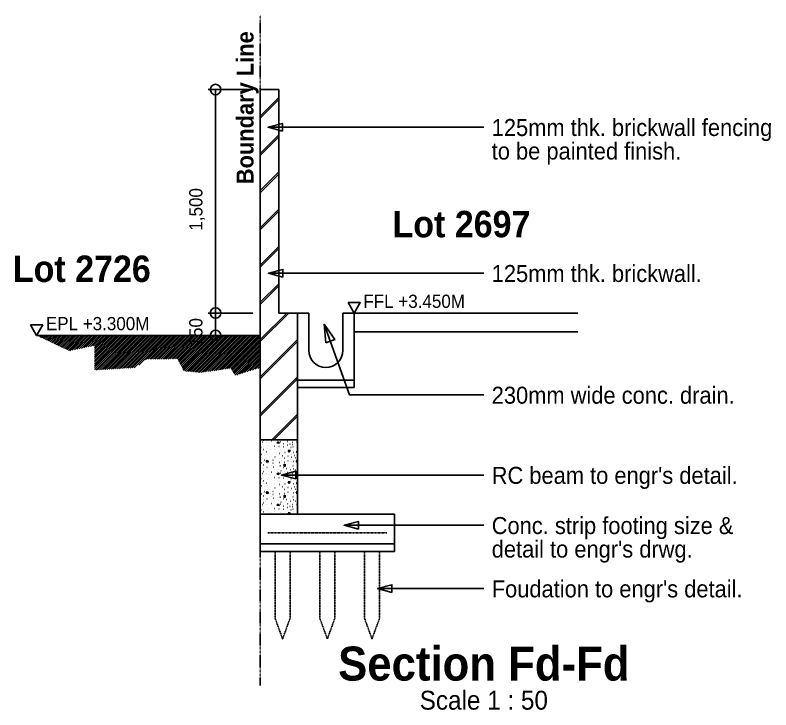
# Model space of a CAD drawing. Header units: inches. Extents: x 3562 to 70198, y -55726 to -1193.
# Drawn here: x 41911 to 52052, y -30028 to -20700 of the extents above; entities that cross this region are included whole.
import ezdxf

# ---------------------------------------------------------------- set-up
doc = ezdxf.new("R2010")
doc.units = ezdxf.units.IN
doc.header["$MEASUREMENT"] = 0
for name, pattern in [('PC_DASH_1', [0.125, 0.055556, -0.069444]), ('PC_DASH_2', [0.638889, 0.277778, -0.083333, 0.055556, -0.083333, 0.055556, -0.083333]), ('PC_DASH_4', [0.069444, 0.027778, -0.041667])]:
    doc.linetypes.add(name, pattern=pattern)
doc.layers.add('Fencing Detail', color=7, linetype='Continuous')

# ---------------------------------------------------------------- blocks, each defined once
blk = doc.blocks.new('PD_912875')
at = {"layer": 'Fencing Detail', "color": 7}
blk.add_line((46325, -27550), (48200, -27550), dxfattribs=at)
blk.add_lwpolyline([(46518, -27602), (46325, -27550), (46518, -27498), (46518, -27602)], dxfattribs=at)
at = {"layer": 'Fencing Detail', "color": 7, "insert": (48306, -27439), "char_height": 228.2, "width": 3527.78, "attachment_point": 1}
blk.add_mtext("\\pxsm0.83;\\fHelvetica|b0|i0|c0|p228.2031;\\W0.92;Conc. strip footing size &\\Pdetail to engr's drwg.", dxfattribs=at)
blk = doc.blocks.new('PD_912876')
at = {"layer": 'Fencing Detail', "color": 7}
blk.add_line((46775, -28400), (48200, -28400), dxfattribs=at)
blk.add_lwpolyline([(46968, -28452), (46775, -28400), (46968, -28348), (46968, -28452)], dxfattribs=at)
at = {"layer": 'Fencing Detail', "color": 7, "insert": (48306, -28289), "char_height": 228.2, "width": 3633.61, "attachment_point": 1}
blk.add_mtext("\\pxsm0.83;\\fHelvetica|b0|i0|c0|p228.2031;\\W0.92;Foudation to engr's detail.", dxfattribs=at)
blk = doc.blocks.new('PD_912878')
at = {"layer": 'Fencing Detail', "color": 7}
for p, q in [((45229, -26435), (45227, -26435)), ((45236, -26466), (45234, -26466)), ((45247, -26408), (45245, -26408)), ((45289, -26432), (45287, -26432)), ((45355, -26417), (45353, -26417)), ((45443, -26428), (45421, -26444)), ((45454, -26448), (45421, -26441)), ((45428, -26415), (45426, -26415)), ((45454, -26450), (45443, -26428)), ((45470, -26430), (45468, -26430)), ((45516, -26454), (45514, -26454)), ((45527, -26406), (45525, -26406)), ((45569, -26424), (45567, -26424)), ((45600, -26459), (45598, -26459)), ((45631, -26435), (45628, -26435)), ((45637, -26466), (45635, -26466)), ((45648, -26408), (45646, -26408)), ((45690, -26432), (45688, -26432)), ((45212, -26505), (45210, -26505)), ((45232, -26547), (45229, -26547)), ((45240, -26494), (45238, -26494)), ((45247, -26532), (45245, -26532)), ((45285, -26565), (45280, -26565)), ((45302, -26512), (45300, -26512)), ((45311, -26483), (45309, -26483)), ((45344, -26538), (45342, -26538)), ((45390, -26488), (45388, -26488)), ((45393, -26532), (45390, -26532)), ((45452, -26492), (45450, -26492)), ((45474, -26536), (45472, -26536)), ((45512, -26496), (45509, -26496)), ((45565, -26474), (45562, -26474)), ((45600, -26543), (45573, -26545)), ((45589, -26569), (45573, -26545)), ((45589, -26569), (45600, -26543)), ((45613, -26505), (45611, -26505)), ((45633, -26547), (45631, -26547)), ((45642, -26494), (45639, -26494)), ((45648, -26532), (45646, -26532)), ((45686, -26565), (45681, -26565)), ((45210, -26668), (45207, -26668)), ((45216, -26600), (45214, -26600)), ((45218, -26637), (45216, -26637)), ((45245, -26574), (45243, -26574)), ((45262, -26613), (45260, -26613)), ((45269, -26646), (45271, -26644)), ((45304, -26598), (45302, -26598)), ((45320, -26644), (45318, -26644)), ((45388, -26578), (45386, -26578)), ((45399, -26629), (45397, -26629)), ((45452, -26655), (45454, -26653)), ((45461, -26585), (45459, -26585)), ((45501, -26615), (45496, -26615)), ((45525, -26649), (45523, -26649)), ((45534, -26574), (45531, -26574)), ((45573, -26622), (45571, -26622)), ((45611, -26668), (45609, -26668)), ((45617, -26600), (45615, -26600)), ((45620, -26637), (45617, -26637)), ((45646, -26574), (45644, -26574)), ((45664, -26613), (45662, -26613)), ((45670, -26646), (45673, -26644)), ((45216, -26710), (45214, -26710)), ((45240, -26750), (45238, -26750)), ((45243, -26737), (45240, -26737)), ((45245, -26695), (45243, -26695)), ((45256, -26677), (45254, -26677)), ((45280, -26699), (45293, -26675)), ((45309, -26701), (45280, -26699)), ((45309, -26702), (45293, -26675)), ((45302, -26717), (45300, -26717)), ((45357, -26748), (45355, -26748)), ((45373, -26675), (45371, -26675)), ((45373, -26717), (45371, -26717)), ((45382, -26768), (45379, -26768)), ((45437, -26757), (45434, -26757)), ((45461, -26708), (45459, -26708)), ((45470, -26752), (45465, -26752)), ((45487, -26684), (45485, -26684)), ((45534, -26728), (45512, -26743)), ((45534, -26759), (45512, -26743)), ((45525, -26704), (45523, -26704)), ((45534, -26759), (45534, -26728)), ((45567, -26737), (45565, -26737)), ((45573, -26686), (45571, -26686)), ((45593, -26768), (45591, -26768)), ((45617, -26710), (45615, -26710)), ((45642, -26750), (45639, -26750)), ((45644, -26737), (45642, -26737)), ((45646, -26695), (45644, -26695)), ((45657, -26677), (45655, -26677)), ((45681, -26699), (45695, -26675)), ((45700, -26701), (45681, -26699)), ((45700, -26684), (45695, -26675)), ((45203, -26807), (45201, -26807)), ((45229, -26854), (45227, -26854)), ((45245, -26790), (45243, -26790)), ((45247, -26827), (45245, -26827)), ((45276, -26807), (45273, -26807)), ((45289, -26851), (45287, -26851)), ((45291, -26774), (45289, -26774)), ((45353, -26792), (45351, -26792)), ((45355, -26836), (45353, -26836)), ((45393, -26796), (45390, -26796)), ((45443, -26847), (45421, -26862)), ((45454, -26867), (45421, -26860)), ((45428, -26834), (45426, -26834)), ((45441, -26794), (45439, -26794)), ((45454, -26869), (45443, -26847)), ((45470, -26849), (45468, -26849)), ((45479, -26818), (45476, -26818)), ((45512, -26774), (45507, -26774)), ((45527, -26825), (45525, -26825)), ((45551, -26785), (45549, -26785)), ((45569, -26843), (45567, -26843)), ((45604, -26807), (45602, -26807)), ((45631, -26854), (45628, -26854)), ((45646, -26790), (45644, -26790)), ((45648, -26827), (45646, -26827)), ((45677, -26807), (45675, -26807)), ((45690, -26851), (45688, -26851)), ((45692, -26774), (45690, -26774)), ((45212, -26924), (45210, -26924)), ((45232, -26966), (45229, -26966)), ((45236, -26884), (45234, -26884)), ((45240, -26913), (45238, -26913)), ((45247, -26951), (45245, -26951)), ((45302, -26931), (45300, -26931)), ((45311, -26902), (45309, -26902)), ((45344, -26957), (45342, -26957)), ((45390, -26906), (45388, -26906)), ((45393, -26951), (45390, -26951)), ((45452, -26911), (45450, -26911)), ((45474, -26955), (45472, -26955)), ((45512, -26915), (45509, -26915)), ((45516, -26873), (45514, -26873)), ((45565, -26893), (45562, -26893)), ((45600, -26962), (45573, -26964)), ((45589, -26988), (45573, -26964)), ((45589, -26988), (45600, -26962)), ((45600, -26878), (45598, -26878)), ((45613, -26924), (45611, -26924)), ((45633, -26966), (45631, -26966)), ((45637, -26884), (45635, -26884)), ((45642, -26913), (45639, -26913)), ((45648, -26951), (45646, -26951)), ((45216, -27019), (45214, -27019)), ((45218, -27056), (45216, -27056)), ((45245, -26992), (45243, -26992)), ((45262, -27032), (45260, -27032)), ((45269, -27065), (45271, -27063)), ((45285, -26984), (45280, -26984)), ((45304, -27017), (45302, -27017)), ((45320, -27063), (45318, -27063)), ((45388, -26997), (45386, -26997)), ((45399, -27048), (45397, -27048)), ((45452, -27074), (45454, -27072)), ((45461, -27003), (45459, -27003)), ((45501, -27034), (45496, -27034)), ((45525, -27067), (45523, -27067)), ((45534, -26992), (45531, -26992)), ((45573, -27041), (45571, -27041)), ((45617, -27019), (45615, -27019)), ((45620, -27056), (45617, -27056)), ((45646, -26992), (45644, -26992)), ((45664, -27032), (45662, -27032)), ((45670, -27065), (45673, -27063)), ((45686, -26984), (45681, -26984)), ((45210, -27087), (45207, -27087)), ((45216, -27129), (45214, -27129)), ((45240, -27169), (45238, -27169)), ((45243, -27156), (45240, -27156)), ((45245, -27114), (45243, -27114)), ((45256, -27096), (45254, -27096)), ((45280, -27118), (45293, -27094)), ((45309, -27120), (45280, -27118)), ((45309, -27121), (45293, -27094)), ((45302, -27136), (45300, -27136)), ((45357, -27167), (45355, -27167)), ((45373, -27094), (45371, -27094)), ((45373, -27136), (45371, -27136)), ((45437, -27175), (45434, -27175)), ((45461, -27127), (45459, -27127)), ((45470, -27171), (45465, -27171)), ((45487, -27103), (45485, -27103)), ((45534, -27147), (45512, -27162)), ((45534, -27178), (45512, -27162)), ((45525, -27123), (45523, -27123)), ((45534, -27178), (45534, -27147)), ((45567, -27156), (45565, -27156)), ((45573, -27105), (45571, -27105)), ((45611, -27087), (45609, -27087)), ((45617, -27129), (45615, -27129)), ((45642, -27169), (45639, -27169)), ((45644, -27156), (45642, -27156)), ((45646, -27114), (45644, -27114)), ((45657, -27096), (45655, -27096)), ((45681, -27118), (45695, -27094)), ((45700, -27120), (45681, -27118)), ((45700, -27103), (45695, -27094)), ((45203, -27226), (45201, -27226)), ((45229, -27272), (45227, -27272)), ((45245, -27209), (45243, -27209)), ((45247, -27246), (45245, -27246)), ((45276, -27226), (45273, -27226)), ((45289, -27270), (45287, -27270)), ((45291, -27193), (45289, -27193)), ((45353, -27211), (45351, -27211)), ((45355, -27255), (45353, -27255)), ((45382, -27186), (45379, -27186)), ((45393, -27215), (45390, -27215)), ((45443, -27266), (45421, -27281)), ((45454, -27286), (45421, -27279)), ((45428, -27253), (45426, -27253)), ((45441, -27213), (45439, -27213)), ((45454, -27288), (45443, -27266)), ((45470, -27268), (45468, -27268)), ((45479, -27237), (45476, -27237)), ((45512, -27193), (45507, -27193)), ((45527, -27244), (45525, -27244)), ((45551, -27204), (45549, -27204)), ((45569, -27261), (45567, -27261)), ((45593, -27186), (45591, -27186)), ((45604, -27226), (45602, -27226)), ((45631, -27272), (45628, -27272)), ((45646, -27209), (45644, -27209)), ((45648, -27246), (45646, -27246)), ((45677, -27226), (45675, -27226)), ((45690, -27270), (45688, -27270)), ((45692, -27193), (45690, -27193)), ((45212, -27343), (45210, -27343)), ((45236, -27303), (45234, -27303)), ((45240, -27332), (45238, -27332)), ((45247, -27370), (45245, -27370)), ((45302, -27350), (45300, -27350)), ((45311, -27321), (45309, -27321)), ((45344, -27376), (45342, -27376)), ((45390, -27325), (45388, -27325)), ((45393, -27370), (45390, -27370)), ((45452, -27330), (45450, -27330)), ((45474, -27374), (45472, -27374)), ((45512, -27334), (45509, -27334)), ((45516, -27292), (45514, -27292)), ((45565, -27312), (45562, -27312)), ((45600, -27297), (45598, -27297)), ((45613, -27343), (45611, -27343)), ((45637, -27303), (45635, -27303)), ((45642, -27332), (45639, -27332)), ((45648, -27370), (45646, -27370)), ((45232, -27385), (45229, -27385)), ((45600, -27381), (45573, -27383)), ((45584, -27400), (45573, -27383)), ((45592, -27400), (45600, -27381)), ((45633, -27385), (45631, -27385))]:
    blk.add_line(p, q, dxfattribs=at)
blk = doc.blocks.new('PD_912877')
at = {"layer": 'Fencing Detail', "color": 7}
blk.add_lwpolyline([(45200, -26400), (45700, -26400), (45700, -27400), (45200, -27400), (45200, -26400)], dxfattribs=at)
blk.add_blockref('PD_912878', (0, 0))
blk = doc.blocks.new('PD_912879')
at = {"layer": 'Fencing Detail', "color": 7}
for p, q in [((45200, -25556), (45700, -25056)), ((45200, -25584), (45700, -25084))]:
    blk.add_line(p, q, dxfattribs=at)
blk = doc.blocks.new('PD_912880')
at = {"layer": 'Fencing Detail', "color": 7}
for p, q in [((45200, -25084), (45584, -24700)), ((45200, -25056), (45556, -24700))]:
    blk.add_line(p, q, dxfattribs=at)
blk = doc.blocks.new('PD_912881')
at = {"layer": 'Fencing Detail', "color": 7}
for p, q in [((45200, -26056), (45700, -25556)), ((45200, -26084), (45700, -25584))]:
    blk.add_line(p, q, dxfattribs=at)
blk = doc.blocks.new('PD_912882')
at = {"layer": 'Fencing Detail', "color": 7}
for p, q in [((45356, -26400), (45700, -26056)), ((45384, -26400), (45700, -26084))]:
    blk.add_line(p, q, dxfattribs=at)
blk = doc.blocks.new('PD_912883')
at = {"layer": 'Fencing Detail', "color": 7}
blk.add_line((45305, -22206), (48200, -22206), dxfattribs=at)
blk.add_lwpolyline([(45498, -22258), (45305, -22206), (45498, -22154), (45498, -22258)], dxfattribs=at)
at = {"layer": 'Fencing Detail', "color": 7, "insert": (48306, -22095), "char_height": 228.2, "width": 4092.22, "attachment_point": 1}
blk.add_mtext('\\pxsm0.83;\\fHelvetica|b0|i0|c0|p228.2031;\\W0.92;125mm thk. brickwall fencing\\Pto be painted finish.', dxfattribs=at)
blk = doc.blocks.new('PD_912884')
at = {"layer": 'Fencing Detail', "color": 7}
for points in [[(46057, -24850), (46400, -25800), (48200, -25800)], [(46078, -25099), (46057, -24850), (46200, -25055), (46078, -25099)]]:
    blk.add_lwpolyline(points, dxfattribs=at)
at = {"layer": 'Fencing Detail', "color": 7, "insert": (48306, -25689), "char_height": 228.2, "width": 3527.78, "attachment_point": 1}
blk.add_mtext('\\pxsm0.83;\\fHelvetica|b0|i0|c0|p228.2031;\\W0.92;230mm wide conc. drain.', dxfattribs=at)
blk = doc.blocks.new('PD_912885')
at = {"layer": 'Fencing Detail', "color": 7}
blk.add_line((45485, -26876), (48200, -26876), dxfattribs=at)
blk.add_lwpolyline([(45679, -26928), (45485, -26876), (45679, -26824), (45679, -26928)], dxfattribs=at)
at = {"layer": 'Fencing Detail', "color": 7, "insert": (48306, -26765), "char_height": 228.2, "width": 3563.06, "attachment_point": 1}
blk.add_mtext("\\pxsm0.83;\\fHelvetica|b0|i0|c0|p228.2031;\\W0.92;RC beam to engr's detail.", dxfattribs=at)
blk = doc.blocks.new('PD_912886')
at = {"layer": 'Fencing Detail', "color": 7, "linetype": 'PC_DASH_4'}
for p, q in [((45400, -27900), (45400, -28800)), ((45600, -27900), (45600, -28800)), ((45400, -28800), (45500, -29075)), ((45600, -28800), (45500, -29075))]:
    blk.add_line(p, q, dxfattribs=at)
blk = doc.blocks.new('PD_912887')
at = {"layer": 'Fencing Detail', "color": 7, "linetype": 'PC_DASH_4'}
for p, q in [((46000, -27900), (46000, -28800)), ((46200, -27900), (46200, -28800)), ((46000, -28800), (46100, -29075)), ((46200, -28800), (46100, -29075))]:
    blk.add_line(p, q, dxfattribs=at)
blk = doc.blocks.new('PD_912888')
at = {"layer": 'Fencing Detail', "color": 7, "linetype": 'PC_DASH_4'}
for p, q in [((46600, -27900), (46600, -28800)), ((46800, -27900), (46800, -28800)), ((46600, -28800), (46700, -29075)), ((46800, -28800), (46700, -29075))]:
    blk.add_line(p, q, dxfattribs=at)
blk = doc.blocks.new('PD_912891')
at = {"layer": 'Fencing Detail', "color": 7}
for p, q in [((46379, -24560), (46460, -24700)), ((46541, -24560), (46379, -24560)), ((46541, -24560), (46460, -24700))]:
    blk.add_line(p, q, dxfattribs=at)
blk = doc.blocks.new('PD_912890')
at = {"layer": 'Fencing Detail', "color": 7}
blk.add_lwpolyline([(46379, -24560), (46541, -24560), (46460, -24700), (46379, -24560)], dxfattribs=at)
at = {"layer": 'Fencing Detail'}
blk.add_blockref('PD_912891', (0, 0), dxfattribs=at)
blk = doc.blocks.new('PD_912889')
at = {"layer": 'Fencing Detail'}
blk.add_blockref('PD_912890', (0, 0), dxfattribs=at)
at = {"layer": 'Fencing Detail', "color": 7, "insert": (46584, -24453), "char_height": 177.49, "width": 1481.67, "attachment_point": 1}
blk.add_mtext('\\pxsm0.83;\\fHelvetica|b0|i0|c0|p177.4913;\\W0.92;FFL +3.450M', dxfattribs=at)
blk = doc.blocks.new('PD_912892')
at = {"layer": 'Fencing Detail', "color": 7}
for p, q in [((45200, -24556), (45450, -24306)), ((45200, -24584), (45450, -24334))]:
    blk.add_line(p, q, dxfattribs=at)
blk = doc.blocks.new('PD_912893')
at = {"layer": 'Fencing Detail', "color": 7}
for p, q in [((45200, -24056), (45450, -23806)), ((45200, -24084), (45450, -23834))]:
    blk.add_line(p, q, dxfattribs=at)
blk = doc.blocks.new('PD_912894')
at = {"layer": 'Fencing Detail', "color": 7}
for p, q in [((45200, -23556), (45450, -23306)), ((45200, -23584), (45450, -23334))]:
    blk.add_line(p, q, dxfattribs=at)
blk = doc.blocks.new('PD_912895')
at = {"layer": 'Fencing Detail', "color": 7}
for p, q in [((45200, -23056), (45450, -22806)), ((45200, -23084), (45450, -22834))]:
    blk.add_line(p, q, dxfattribs=at)
blk = doc.blocks.new('PD_912896')
at = {"layer": 'Fencing Detail', "color": 7}
for p, q in [((45200, -22556), (45450, -22306)), ((45200, -22584), (45450, -22334))]:
    blk.add_line(p, q, dxfattribs=at)
blk = doc.blocks.new('PD_912897')
at = {"layer": 'Fencing Detail', "color": 7}
for p, q in [((45200, -22056), (45450, -21806)), ((45200, -22084), (45450, -21834))]:
    blk.add_line(p, q, dxfattribs=at)
blk = doc.blocks.new('PD_912899')
at = {"layer": 'Fencing Detail', "color": 7}
blk.add_line((44600, -21700), (44600, -24700), dxfattribs=at)
for centre in [(44600, -21700), (44600, -24700)]:
    blk.add_circle(centre, 70.6, dxfattribs=at)
at = {"layer": 'Fencing Detail', "color": 7, "insert": (44247, -23308), "char_height": 177.49, "width": 635, "attachment_point": 2, "rotation": 90}
blk.add_mtext('\\pxsm0.83;\\fHelvetica|b0|i0|c0|p177.4913;\\W0.92;1,500', dxfattribs=at)
blk = doc.blocks.new('PD_912898')
at = {"layer": 'Fencing Detail', "color": 7}
for p, q in [((45100, -21700), (44500, -21700)), ((45100, -24700), (44500, -24700))]:
    blk.add_line(p, q, dxfattribs=at)
at = {"layer": 'Fencing Detail'}
blk.add_blockref('PD_912899', (0, 0), dxfattribs=at)
blk = doc.blocks.new('PD_912900')
at = {"layer": 'Fencing Detail', "color": 7}
blk.add_line((45310, -24166), (48200, -24166), dxfattribs=at)
blk.add_lwpolyline([(45504, -24218), (45310, -24166), (45504, -24114), (45504, -24218)], dxfattribs=at)
at = {"layer": 'Fencing Detail', "color": 7, "insert": (48306, -24055), "char_height": 228.2, "width": 3069.17, "attachment_point": 1}
blk.add_mtext('\\pxsm0.83;\\fHelvetica|b0|i0|c0|p228.2031;\\W0.92;125mm thk. brickwall.', dxfattribs=at)
blk = doc.blocks.new('PD_912903')
at = {"layer": 'Fencing Detail', "color": 7}
for p, q in [((42119, -24860), (42200, -25000)), ((42281, -24860), (42119, -24860)), ((42281, -24860), (42200, -25000))]:
    blk.add_line(p, q, dxfattribs=at)
blk = doc.blocks.new('PD_912902')
at = {"layer": 'Fencing Detail', "color": 7}
blk.add_lwpolyline([(42119, -24860), (42281, -24860), (42200, -25000), (42119, -24860)], dxfattribs=at)
at = {"layer": 'Fencing Detail'}
blk.add_blockref('PD_912903', (0, 0), dxfattribs=at)
blk = doc.blocks.new('PD_912901')
at = {"layer": 'Fencing Detail'}
blk.add_blockref('PD_912902', (0, 0), dxfattribs=at)
at = {"layer": 'Fencing Detail', "color": 7, "insert": (42324, -24753), "char_height": 177.49, "width": 1516.94, "attachment_point": 1}
blk.add_mtext('\\pxsm0.83;\\fHelvetica|b0|i0|c0|p177.4913;\\W0.92;EPL +3.300M', dxfattribs=at)
blk = doc.blocks.new('PD_912904')
at = {"layer": 'Fencing Detail', "color": 7}
for p, q in [((42216, -25008), (42224, -25000)), ((42233, -25016), (42248, -25000)), ((42249, -25023), (42273, -25000)), ((42266, -25031), (42297, -25000)), ((42282, -25039), (42321, -25000)), ((42298, -25047), (42345, -25000)), ((42315, -25055), (42369, -25000)), ((42331, -25062), (42394, -25000)), ((42348, -25070), (42418, -25000)), ((42364, -25078), (42442, -25000)), ((42380, -25086), (42466, -25000)), ((42397, -25094), (42490, -25000)), ((42413, -25101), (42515, -25000)), ((42430, -25109), (42539, -25000)), ((42446, -25117), (42563, -25000)), ((42462, -25125), (42587, -25000)), ((42479, -25133), (42611, -25000)), ((42495, -25140), (42636, -25000)), ((42512, -25148), (42660, -25000)), ((42528, -25156), (42684, -25000)), ((42544, -25164), (42708, -25000)), ((42561, -25172), (42732, -25000)), ((42577, -25179), (42757, -25000)), ((42594, -25187), (42781, -25000)), ((42610, -25195), (42805, -25000)), ((42626, -25203), (42829, -25000)), ((42646, -25207), (42853, -25000)), ((42677, -25200), (42878, -25000)), ((42708, -25194), (42902, -25000)), ((42739, -25187), (42926, -25000)), ((42770, -25180), (42950, -25000)), ((42801, -25174), (42974, -25000)), ((42831, -25167), (42998, -25000)), ((42862, -25160), (43023, -25000)), ((42893, -25154), (43047, -25000)), ((42924, -25147), (43071, -25000)), ((42955, -25140), (43095, -25000)), ((42977, -25143), (43119, -25000)), ((42977, -25167), (43144, -25000)), ((42977, -25191), (43168, -25000)), ((42977, -25215), (43192, -25000)), ((42977, -25240), (43216, -25000)), ((42977, -25264), (43240, -25000)), ((42977, -25288), (43265, -25000)), ((42977, -25312), (43289, -25000)), ((42977, -25336), (43313, -25000)), ((42977, -25361), (43337, -25000)), ((42977, -25385), (43361, -25000)), ((42977, -25409), (43386, -25000)), ((42977, -25433), (43410, -25000)), ((42977, -25457), (43434, -25000)), ((42992, -25466), (43458, -25000)), ((43018, -25464), (43482, -25000)), ((43044, -25463), (43507, -25000)), ((43070, -25461), (43531, -25000)), ((43095, -25460), (43555, -25000)), ((43121, -25458), (43579, -25000)), ((43147, -25457), (43603, -25000)), ((43173, -25455), (43628, -25000)), ((43198, -25453), (43652, -25000)), ((43224, -25452), (43676, -25000)), ((43250, -25450), (43700, -25000)), ((43276, -25449), (43724, -25000)), ((43301, -25447), (43749, -25000)), ((43327, -25446), (43773, -25000)), ((43353, -25444), (43797, -25000)), ((43379, -25442), (43821, -25000)), ((43404, -25441), (43845, -25000)), ((43430, -25439), (43870, -25000)), ((43456, -25438), (43894, -25000)), ((43482, -25436), (43918, -25000)), ((43508, -25435), (43942, -25000)), ((43569, -25398), (43966, -25000)), ((43661, -25329), (43991, -25000)), ((43694, -25321), (44015, -25000)), ((43718, -25321), (44039, -25000)), ((43743, -25320), (44063, -25000)), ((43768, -25320), (44087, -25000)), ((43792, -25319), (44112, -25000)), ((43817, -25319), (44136, -25000)), ((43841, -25319), (44160, -25000)), ((43866, -25318), (44184, -25000)), ((43891, -25318), (44208, -25000)), ((43915, -25317), (44233, -25000)), ((43940, -25317), (44257, -25000)), ((43964, -25317), (44281, -25000)), ((43989, -25316), (44305, -25000)), ((44013, -25316), (44329, -25000)), ((44038, -25315), (44354, -25000)), ((44063, -25315), (44378, -25000)), ((44087, -25315), (44402, -25000)), ((44097, -25329), (44426, -25000)), ((44105, -25345), (44450, -25000)), ((44114, -25361), (44475, -25000)), ((44122, -25377), (44499, -25000)), ((44130, -25393), (44523, -25000)), ((44138, -25409), (44547, -25000)), ((44147, -25425), (44571, -25000)), ((44155, -25441), (44595, -25000)), ((44163, -25456), (44620, -25000)), ((44171, -25472), (44644, -25000)), ((44187, -25481), (44668, -25000)), ((44209, -25483), (44692, -25000)), ((44231, -25485), (44716, -25000)), ((44254, -25487), (44741, -25000)), ((44276, -25489), (44765, -25000)), ((44298, -25491), (44789, -25000)), ((44321, -25493), (44813, -25000)), ((44343, -25495), (44837, -25000)), ((44365, -25496), (44862, -25000)), ((44387, -25498), (44886, -25000)), ((44410, -25500), (44910, -25000)), ((44439, -25495), (44934, -25000)), ((44467, -25491), (44958, -25000)), ((44496, -25487), (44983, -25000)), ((44524, -25483), (45007, -25000)), ((44553, -25478), (45031, -25000)), ((44581, -25474), (45055, -25000)), ((44610, -25470), (45079, -25000)), ((44638, -25465), (45104, -25000)), ((44667, -25461), (45128, -25000)), ((44695, -25457), (45152, -25000)), ((44724, -25453), (45176, -25000)), ((44752, -25448), (45200, -25000)), ((44780, -25444), (45200, -25025)), ((44806, -25443), (45200, -25049)), ((44815, -25458), (45200, -25073)), ((44824, -25473), (45200, -25097)), ((44833, -25488), (45200, -25121)), ((44842, -25503), (45200, -25146)), ((44852, -25518), (45200, -25170)), ((44861, -25533), (45200, -25194)), ((44885, -25533), (45200, -25218)), ((44920, -25522), (45200, -25242)), ((44955, -25511), (45200, -25267)), ((44991, -25500), (45200, -25291)), ((45026, -25489), (45200, -25315)), ((45062, -25478), (45200, -25339)), ((45097, -25466), (45200, -25363)), ((45132, -25455), (45200, -25388)), ((45168, -25444), (45200, -25412))]:
    blk.add_line(p, q, dxfattribs=at)
blk = doc.blocks.new('PD_912906')
at = {"layer": 'Fencing Detail', "color": 7}
blk.add_line((44600, -24700), (44600, -25000), dxfattribs=at)
for centre in [(44600, -24700), (44600, -25000)]:
    blk.add_circle(centre, 70.6, dxfattribs=at)
at = {"layer": 'Fencing Detail', "color": 7, "insert": (44247, -24958), "char_height": 177.49, "width": 423.33, "attachment_point": 2, "rotation": 90}
blk.add_mtext('\\pxsm0.83;\\fHelvetica|b0|i0|c0|p177.4913;\\W0.92;150', dxfattribs=at)
blk = doc.blocks.new('PD_912905')
at = {"layer": 'Fencing Detail', "color": 7}
for p, q in [((45100, -24700), (44500, -24700)), ((45100, -25000), (44500, -25000))]:
    blk.add_line(p, q, dxfattribs=at)
at = {"layer": 'Fencing Detail'}
blk.add_blockref('PD_912906', (0, 0), dxfattribs=at)
blk = doc.blocks.new('PD_912874')
at = {"layer": 'Fencing Detail', "color": 7, "linetype": 'PC_DASH_2'}
blk.add_line((45200, -20700), (45200, -29700), dxfattribs=at)
at = {"layer": 'Fencing Detail', "color": 7}
for p, q in [((45450, -21700), (45200, -21700)), ((45200, -26400), (45200, -21700)), ((45450, -24700), (45450, -21700)), ((45700, -24700), (45450, -24700)), ((45700, -24700), (45450, -24700)), ((45700, -24700), (45700, -26400)), ((45700, -24700), (45850, -24700)), ((45850, -25200), (45850, -24700)), ((46310, -25200), (46310, -24700)), ((46310, -24700), (46460, -24700)), ((46460, -25600), (46460, -24700)), ((46460, -24700), (49460, -24700)), ((45200, -25000), (42200, -25000)), ((46460, -24950), (49460, -24950)), ((45700, -25600), (46460, -25600)), ((46460, -25700), (46460, -25600)), ((45700, -25700), (46460, -25700)), ((45200, -26400), (45700, -26400)), ((45200, -27400), (45200, -26400)), ((45700, -26400), (45700, -27400)), ((45200, -27400), (47000, -27400)), ((45200, -27400), (45200, -27800)), ((47000, -27400), (47000, -27800)), ((47000, -27800), (45200, -27800)), ((45200, -27800), (45200, -27900)), ((47000, -27800), (47000, -27900)), ((47000, -27900), (45200, -27900))]:
    blk.add_line(p, q, dxfattribs=at)
at = {"layer": 'Fencing Detail', "color": 7, "linetype": 'PC_DASH_1'}
blk.add_line((45300, -27650), (46900, -27650), dxfattribs=at)
at = {"layer": 'Fencing Detail', "color": 7}
blk.add_arc((46080, -25200), 230, 180, 0, dxfattribs=at)
blk.add_blockref('PD_912904', (0, 0))
at = {"layer": 'Fencing Detail'}
for name in ['PD_912898', 'PD_912897', 'PD_912883', 'PD_912896', 'PD_912895', 'PD_912894', 'PD_912893', 'PD_912900', 'PD_912892', 'PD_912889', 'PD_912905', 'PD_912880', 'PD_912901', 'PD_912884', 'PD_912879', 'PD_912881', 'PD_912882', 'PD_912877', 'PD_912885', 'PD_912875', 'PD_912886', 'PD_912887', 'PD_912888', 'PD_912876']:
    blk.add_blockref(name, (0, 0), dxfattribs=at)
at = {"layer": 'Fencing Detail', "color": 7, "insert": (44882, -22970), "char_height": 228.2, "width": 2222.5, "attachment_point": 1, "rotation": 90}
blk.add_mtext('\\pxsm0.83;\\fHelvetica|b1|i0|c0|p228.2031;\\W0.92;Boundary Line', dxfattribs=at)
at = {"layer": 'Fencing Detail', "color": 7, "attachment_point": 2}
for s, insert, char_height, width in [('\\pxsm0.83;\\fHelvetica|b1|i0|c0|p354.9826;\\W0.92;Lot 2697', (47900, -23328), 354.98, 2010.83), ('\\pxsm0.83;\\fHelvetica|b1|i0|c0|p354.9826;\\W0.92;Lot 2726', (42806, -23928), 354.98, 2010.83), ('\\pxsm0.83;\\fHelvetica|b1|i0|c0|p456.4062;\\W0.92;Section Fd-Fd', (48200, -29178), 456.41, 4233.33), ('\\pxsm0.83;\\fHelvetica|b0|i0|c0|p253.5590;\\W0.92;Scale 1 : 50', (48200, -29771), 253.56, 1869.72)]:
    blk.add_mtext(s, dxfattribs=dict(at, insert=insert, char_height=char_height, width=width))

msp = doc.modelspace()

# ---------------------------------------------------------------- block references
at = {"layer": 'Fencing Detail'}
msp.add_blockref('PD_912874', (0, 0), dxfattribs=at)

doc.saveas('drawing.dxf')
